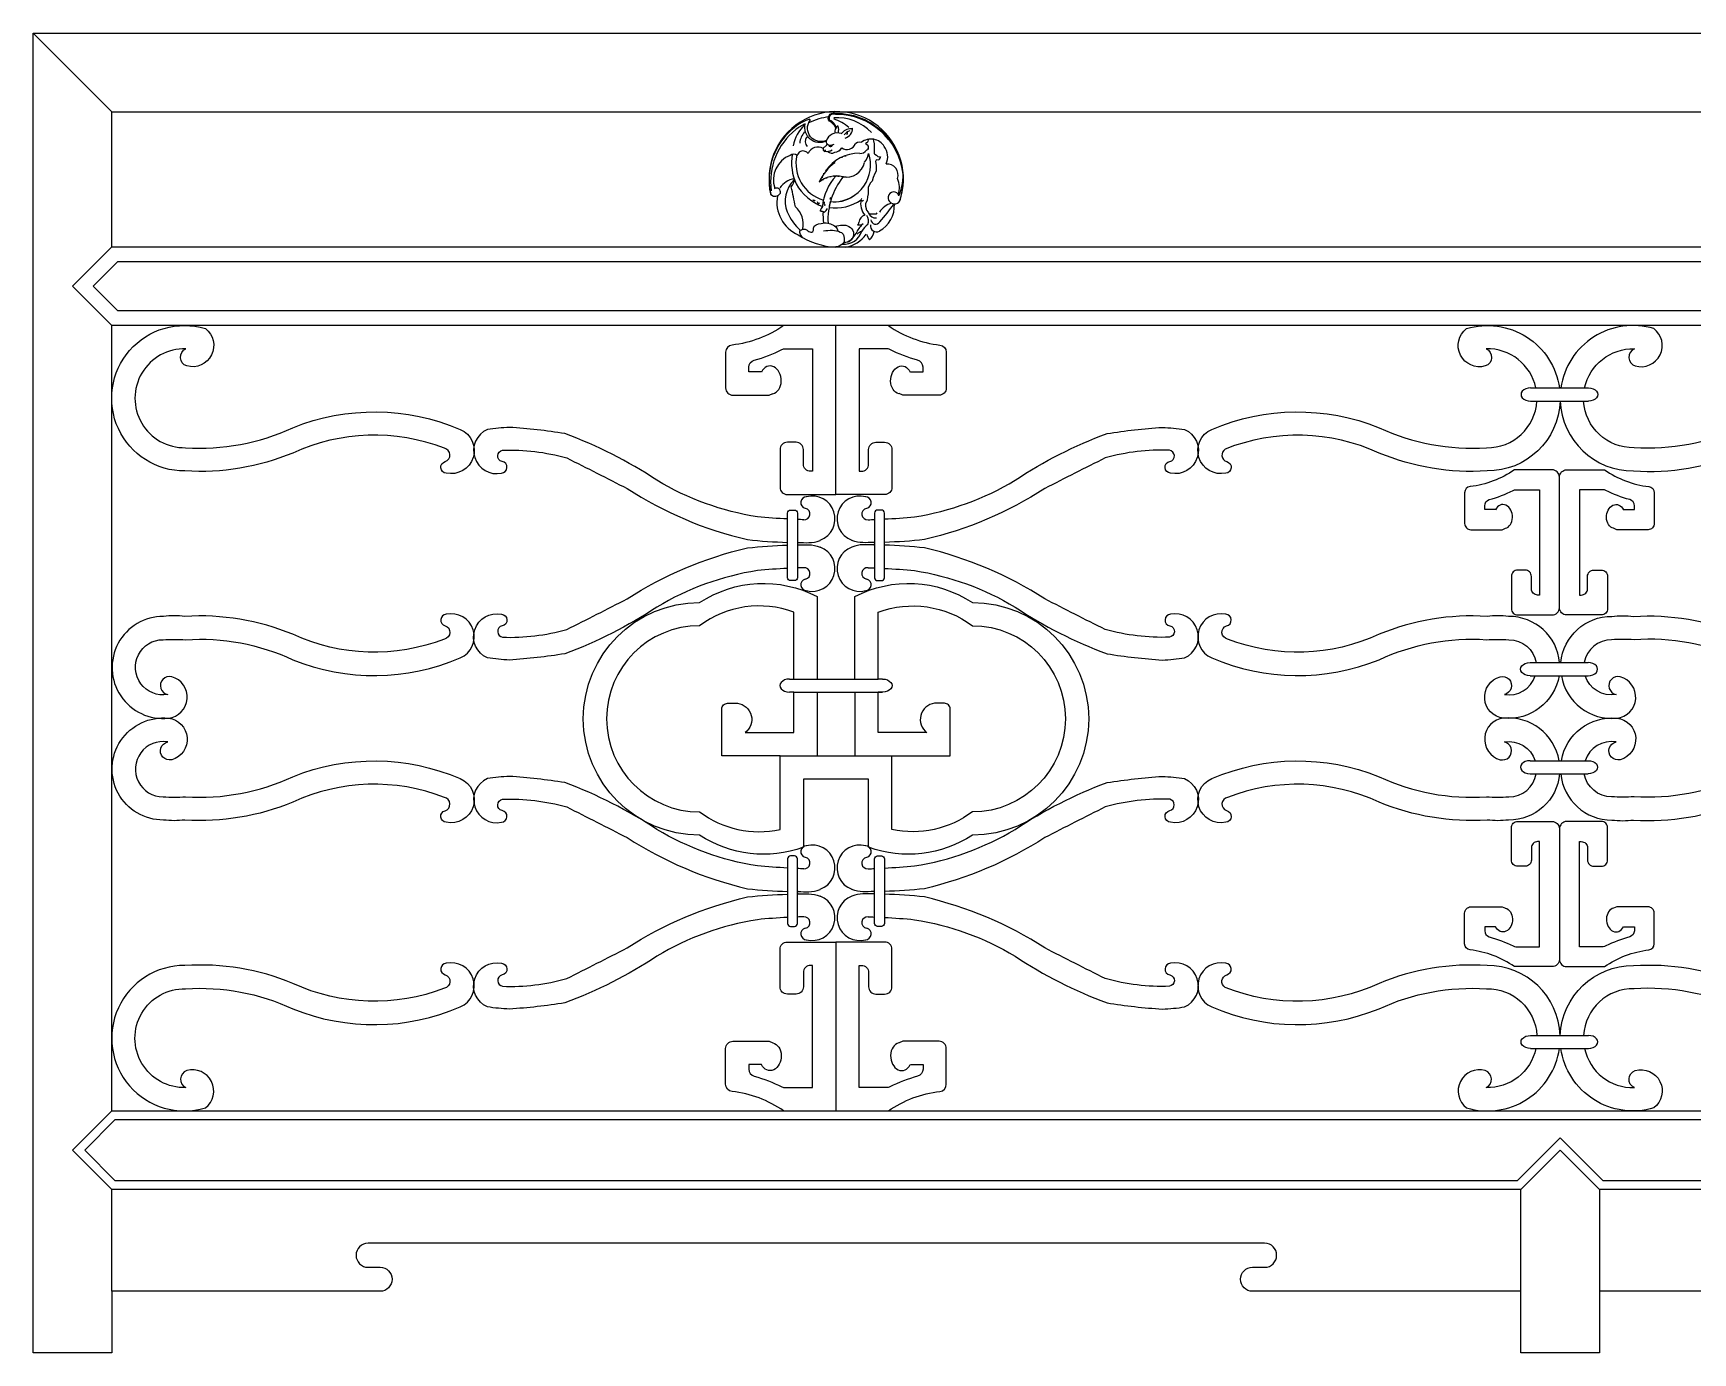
# Model space of a CAD drawing. Extents: x 3097 to 5197, y 1340 to 2248.
# Drawn here: x 3097 to 4238, y 1340 to 2248 of the extents above; entities that cross this region are included whole.
import ezdxf

# ---------------------------------------------------------------- set-up
doc = ezdxf.new("R2010")
doc.units = 0
doc.header["$LTSCALE"] = 0.85
doc.header["$MEASUREMENT"] = 0
doc.linetypes.add('DOT2', pattern=[3.175, 0, -3.175])
for name, color, linetype in [('3', 3, 'CONTINUOUS'), ('4', 4, 'CONTINUOUS'), ('7', 7, 'CONTINUOUS')]:
    doc.layers.add(name, color=color, linetype=linetype)

msp = doc.modelspace()

# ---------------------------------------------------------------- linework, layer by layer
at = {"layer": '3'}
for p, q in [((3151, 2193.6), (3097, 2247.6)), ((3645, 2133.4), (3645.2, 2134.1)), ((3645.2, 2134.1), (3645.6, 2134.8)), ((3633.2, 2133.2), (3633.4, 2132.8)), ((3633.4, 2132.8), (3634, 2132.7)), ((3634, 2132.7), (3634.5, 2132.2)), ((3634, 2132.7), (3634, 2132.7)), ((3636.1, 2131.8), (3636.8, 2130.2)), ((3636.8, 2130.2), (3637.6, 2130.9)), ((3638.2, 2125.4), (3641.1, 2124.5)), ((3640.2, 2124.8), (3640.1, 2123)), ((3640.8, 2130.9), (3640.7, 2130.3)), ((3640.7, 2130.3), (3641.1, 2130)), ((3641, 2131.7), (3640.8, 2130.9)), ((3641.1, 2130), (3641.3, 2129.5)), ((3641.3, 2129.5), (3641.1, 2129)), ((3641.1, 2129), (3641.1, 2129)), ((3641.1, 2124.5), (3642.1, 2125.4)), ((3151, 2100.6), (3151, 2100.6)), ((3151, 2046.6), (3151, 2046.6)), ((3620, 1803.5), (3678.1, 1803.5)), ((3681.1, 1803.5), (3678.1, 1803.5)), ((3620, 1794.5), (3678.1, 1794.5)), ((3636, 1794.5), (3636, 1750.7)), ((3662.1, 1794.5), (3662.1, 1750.7)), ((3681.1, 1794.5), (3678.1, 1794.5)), ((3610.6, 1750.7), (3687.5, 1750.7)), ((3151, 1452.6), (3151, 1452.6))]:
    msp.add_line(p, q, dxfattribs=at)
for points in [[(3648.9, 2182.3, 0.199752), (3644.5, 2187, -0.740628), (3648.1, 2192.5, -0.501396), (3693.5, 2134.7)], [(3649.3, 2182.8, 0.209536), (3644.6, 2187.9, -0.692722), (3648.6, 2192, -0.387975), (3694.9, 2150.7)], [(3642.5, 2173.9, -0.769802), (3631.2, 2187.6, 0.839434), (3630.4, 2188.3, 0.096042), (3620.5, 2182.8, 0.285522), (3604, 2137.1)], [(3642.3, 2173.4, -0.634099), (3627.9, 2185.2, 0.059897), (3621.4, 2181.3, 0.266074), (3604.5, 2139.3, 0.285788)], [(3379.8, 1962.2, 0.203395), (3275.5, 1958.9, -0.114192), (3201.4, 1946.6, -1.16192), (3215.4, 2044.5, -0.829873), (3202.6, 2018.8, -0.679856), (3202, 2030.6, 1.025642), (3201.8, 1962.6, 0.125869), (3275.5, 1976.3, -0.200171), (3390.7, 1975.1, -0.90644), (3381.1, 1945.1, -0.874072), (3380.4, 1953, 0.764345), (3379.8, 1962.2)], [(3613, 2046.6, -0.12487), (3577.6, 2033.2, 0.3814), (3573.1, 2028.2), (3573.1, 2003.7, 0.414214), (3578.1, 1998.7), (3603.1, 1998.7), (3605.7, 1999.8)], [(3597.9, 2014.7), (3589.1, 2014.7), (3589.1, 2017.9, -0.337788), (3592.8, 2022.7, 0.049589), (3611.9, 2030.1, -0.117022), (3614.2, 2030.6), (3633, 2030.6), (3633, 1946.4), (3631.6, 1946.4, -0.414214), (3626.6, 1951.4), (3626.6, 1961.3, 0.414214), (3621.6, 1966.3), (3615.6, 1966.3, 0.414214), (3610.6, 1961.3), (3610.6, 1935.4, 0.414214), (3615.6, 1930.4), (3649, 1930.4), (3649, 2046.6)], [(3685.1, 2046.6, 0.12487), (3720.5, 2033.2, -0.3814), (3724.9, 2028.2), (3724.9, 2003.7, -0.414214), (3719.9, 1998.7), (3694.9, 1998.7), (3692.4, 1999.8)], [(4130.3, 2003.7, 0.361826), (4096.1, 2030.6, -0.679856), (4095.5, 2018.8, -0.829873), (4082.6, 2044.5, -0.458715), (4146.5, 2003.7)], [(4163.8, 2003.7, -0.361826), (4198, 2030.6, 0.679856), (4198.6, 2018.8, 0.829873), (4211.4, 2044.5, 0.458715), (4147.5, 2003.7)], [(3700.2, 2014.7), (3708.9, 2014.7), (3708.9, 2017.9, 0.337788), (3705.2, 2022.7, -0.049589), (3686.1, 2030.1, 0.117022), (3683.9, 2030.6), (3665, 2030.6), (3665, 1946.4), (3666.5, 1946.4, 0.414214), (3671.5, 1951.4), (3671.5, 1961.3, -0.414214), (3676.5, 1966.3), (3682.5, 1966.3, -0.414214), (3687.5, 1961.3), (3687.5, 1935.4, -0.414214), (3682.5, 1930.4), (3649, 1930.4)], [(4147, 1994.7, -0.405169), (4096.7, 1946.6, -0.114192), (4022.5, 1958.9, 0.206515), (3916.7, 1961.6, 0.639211), (3917.7, 1953, -0.874072), (3917, 1945.1, -0.90644), (3907.4, 1975.1, -0.200171), (4022.5, 1976.3, 0.125869), (4096.3, 1962.6, 0.404421), (4131, 1994.7)], [(4147.1, 1994.7, 0.405169), (4197.4, 1946.6, 0.114192), (4271.5, 1958.9, -0.206515), (4377.3, 1961.6, -0.639211), (4376.4, 1953, 0.874072), (4377.1, 1945.1, 0.90644), (4386.7, 1975.1, 0.200171), (4271.5, 1976.3, -0.125869), (4197.8, 1962.6, -0.404421), (4163.1, 1994.7)], [(3615.8, 1913.6, -0.014163), (3595, 1915.1, -0.097501), (3525.9, 1940.2, 0.057576), (3462.6, 1972.3, 0.022859), (3424.5, 1976.6, 0.025398), (3409.4, 1975.1, 0.90644), (3419, 1945.1, 0.892719), (3419.5, 1953.1, -0.831833), (3419.8, 1960.9, -0.831833)], [(3682.3, 1913.6, 0.014163), (3703.1, 1915.1, 0.097501), (3772.2, 1940.2, -0.057576), (3835.4, 1972.3, -0.022859), (3873.5, 1976.6, -0.025398), (3888.7, 1975.1, -0.90644), (3879.1, 1945.1, -0.892719), (3878.6, 1953.1, 0.831833), (3878.3, 1960.9, 0.831833)], [(3419.8, 1960.9, -0.077418), (3463.9, 1955.6, -0.00344), (3505.4, 1934.5, 0.085909), (3588.1, 1899.4, 0.0193), (3615.8, 1897.5)], [(3878.3, 1960.9, 0.077418), (3834.2, 1955.6, 0.00344), (3792.6, 1934.5, -0.085909), (3709.9, 1899.4, -0.0193), (3682.3, 1897.5)], [(4102.6, 1920), (4095.1, 1920), (4095.1, 1922.7, -0.337788), (4098.2, 1926.9, 0.049589), (4114.6, 1933.2, -0.117022), (4116.6, 1933.7), (4132.8, 1933.7), (4132.8, 1861.3), (4131.5, 1861.3, -0.414214), (4127.2, 1865.6), (4127.2, 1874.1, 0.414214), (4122.9, 1878.4), (4117.8, 1878.4, 0.414214), (4113.5, 1874.1), (4113.5, 1851.9, 0.414214), (4117.8, 1847.6), (4141.5, 1847.6, 0.414214), (4146.5, 1852.6), (4146.5, 1942.4, 0.414214), (4141.5, 1947.4), (4115.5, 1947.4, -0.12487), (4085.1, 1935.9, 0.3814), (4081.3, 1931.6), (4081.3, 1910.5, 0.414214), (4085.6, 1906.2), (4107.1, 1906.2), (4109.3, 1907.2)], [(4190.5, 1920), (4198, 1920), (4198, 1922.7, 0.337788), (4194.8, 1926.9, -0.049589), (4178.4, 1933.2, 0.117022), (4176.5, 1933.7), (4160.3, 1933.7), (4160.3, 1861.3), (4161.5, 1861.3, 0.414214), (4165.8, 1865.6), (4165.8, 1874.1, -0.414214), (4170.1, 1878.4), (4175.3, 1878.4, -0.414214), (4179.6, 1874.1), (4179.6, 1851.9, -0.414214), (4175.3, 1847.6), (4151.5, 1847.6, -0.414214), (4146.5, 1852.6), (4146.5, 1942.4, -0.414214), (4151.5, 1947.4), (4177.5, 1947.4, 0.12487), (4207.9, 1935.9, -0.3814), (4211.7, 1931.6), (4211.7, 1910.5, -0.414214), (4207.4, 1906.2), (4186, 1906.2), (4183.7, 1907.2)], [(3419.8, 1832.3, 0.077418), (3463.9, 1837.6, 0.00344), (3505.4, 1858.7, -0.085909), (3588.1, 1893.7, -0.0193), (3615.8, 1895.6)], [(3878.3, 1832.3, -0.077418), (3834.2, 1837.6, -0.00344), (3792.6, 1858.7, 0.085909), (3709.9, 1893.7, 0.0193), (3682.3, 1895.6)], [(3615.8, 1879.6, 0.014163), (3595, 1878.1, 0.097501), (3525.9, 1853, -0.057576), (3462.6, 1820.9, -0.022859), (3424.5, 1816.6, -0.025398), (3409.4, 1818.1, -0.90644), (3419, 1848.1, -0.892719), (3419.5, 1840.1, 0.831833), (3419.8, 1832.3, 0.831833)], [(3682.3, 1879.6, -0.014163), (3703.1, 1878.1, -0.097501), (3772.2, 1853, 0.057576), (3835.4, 1820.9, 0.022859), (3873.5, 1816.6, 0.025398), (3888.7, 1818.1, 0.90644), (3879.1, 1848.1, 0.892719), (3878.6, 1840.1, -0.831833), (3878.3, 1832.3, -0.831833)], [(3662.1, 1803.5), (3662.1, 1860.3, -0.27108), (3742.8, 1856.2, -1), (3742.8, 1696.2, -0.23697), (3671.5, 1687.9), (3671.5, 1734.7), (3626.6, 1734.7), (3626.6, 1687.9, -0.23697), (3555.3, 1696.2, -1), (3555.3, 1856.2, -0.27108), (3636, 1860.3), (3636, 1803.5)], [(3617, 1803.5), (3620, 1803.5), (3620, 1849.6, 0.253315), (3555.3, 1840.2, 1), (3555.3, 1712.2, 0.21579), (3610.6, 1700.1), (3610.6, 1750.7), (3570.5, 1750.7), (3570.5, 1782.9, -0.414214), (3574.5, 1786.9), (3581.3, 1786.9, -0.679331), (3586.5, 1766.7), (3620, 1766.7), (3620, 1794.5), (3617, 1794.5)], [(3681.1, 1803.5), (3678.1, 1803.5), (3678.1, 1849.6, -0.253315), (3742.8, 1840.2, -1), (3742.8, 1712.2, -0.21579), (3687.5, 1700.1), (3687.5, 1750.7), (3727.6, 1750.7), (3727.6, 1782.9, 0.414214), (3723.6, 1786.9), (3716.8, 1786.9, 0.679331), (3711.6, 1766.7), (3678.1, 1766.7), (3678.1, 1794.5), (3681.1, 1794.5)], [(3379.8, 1831, -0.203395), (3275.5, 1834.3, 0.114192), (3201.4, 1846.6, 0.062088), (3186.6, 1846.6, 1.056045), (3190, 1776.6, 0.825983), (3192.3, 1805.1, 1.023639), (3189.5, 1792.9, -1.092202), (3186.4, 1830.6, -0.028454), (3201.8, 1830.6, -0.126432), (3275.5, 1816.8, 0.199788), (3390.7, 1818.1, 0.90644), (3381.1, 1848.1, 0.85362), (3380.2, 1840.2, -0.781156), (3379.8, 1831)], [(4146.6, 1814.8, 0.390311), (4111.5, 1846.6, 0.062088), (4096.7, 1846.6, 0.114192), (4022.5, 1834.3, -0.203395), (3918.2, 1831, -0.747893), (3917.5, 1840.1, 0.892664), (3917, 1848.1, 0.90644), (3907.4, 1818.1, 0.199788), (4022.5, 1816.8, -0.126432), (4096.3, 1830.6, -0.028454), (4111.6, 1830.6, -0.368339), (4130.5, 1814.8)], [(4147.4, 1814.8, -0.390311), (4182.6, 1846.6, -0.062088), (4197.4, 1846.6, -0.114192), (4271.5, 1834.3, 0.203395), (4375.8, 1831, 0.747893), (4376.6, 1840.1, -0.892664), (4377.1, 1848.1, -0.90644), (4386.7, 1818.1, -0.199788), (4271.5, 1816.8, 0.126432), (4197.8, 1830.6, 0.028454), (4182.4, 1830.6, 0.368339), (4163.6, 1814.8)], [(4146.3, 1805.8, -0.392033), (4108, 1776.6, -0.825983), (4105.7, 1805.1, -1.023639), (4108.6, 1792.9, 0.372957), (4129.9, 1805.8, 0.372957)], [(4147.8, 1805.8, 0.392033), (4186, 1776.6, 0.825983), (4188.3, 1805.1, 1.023639), (4185.5, 1792.9, -0.372957), (4164.2, 1805.8, -0.372957)], [(3379.8, 1722.2, 0.203395), (3275.5, 1718.9, -0.114192), (3201.4, 1706.6, -0.062088), (3186.6, 1706.6, -1.056045), (3190, 1776.6, -0.825983), (3192.3, 1748.1, -1.023639), (3189.5, 1760.3, 1.092202), (3186.4, 1722.6, 0.028454), (3201.8, 1722.6, 0.126432), (3275.5, 1736.4, -0.199788), (3390.7, 1735.1, -0.90644), (3381.1, 1705.1, -0.85362), (3380.2, 1713, 0.781156), (3379.8, 1722.2)], [(4146.3, 1747.4, 0.392033), (4108, 1776.6, 0.825983), (4105.7, 1748.1, 1.023639), (4108.6, 1760.3, -0.372957), (4129.9, 1747.4, -0.372957)], [(4147.8, 1747.4, -0.392033), (4186, 1776.6, -0.825983), (4188.3, 1748.1, -1.023639), (4185.5, 1760.3, 0.372957), (4164.2, 1747.4, 0.372957)], [(4146.6, 1738.4, -0.390311), (4111.5, 1706.6, -0.062088), (4096.7, 1706.6, -0.114192), (4022.5, 1718.9, 0.203395), (3918.2, 1722.2, 0.747893), (3917.5, 1713.1, -0.892664), (3917, 1705.1, -0.90644), (3907.4, 1735.1, -0.199788), (4022.5, 1736.4, 0.126432), (4096.3, 1722.6, 0.028454), (4111.6, 1722.6, 0.368339), (4130.5, 1738.4)], [(4147.4, 1738.4, 0.390311), (4182.6, 1706.6, 0.062088), (4197.4, 1706.6, 0.114192), (4271.5, 1718.9, -0.203395), (4375.8, 1722.2, -0.747893), (4376.6, 1713.1, 0.892664), (4377.1, 1705.1, 0.90644), (4386.7, 1735.1, 0.199788), (4271.5, 1736.4, -0.126432), (4197.8, 1722.6, -0.028454), (4182.4, 1722.6, -0.368339), (4163.6, 1738.4)], [(3615.8, 1673.6, -0.014163), (3595, 1675.1, -0.097501), (3525.9, 1700.2, 0.057576), (3462.6, 1732.3, 0.022859), (3424.5, 1736.6, 0.025398), (3409.4, 1735.1, 0.90644), (3419, 1705.1, 0.892719), (3419.5, 1713.1, -0.831833), (3419.8, 1720.9, -0.831833)], [(3682.3, 1673.6, 0.014163), (3703.1, 1675.1, 0.097501), (3772.2, 1700.2, -0.057576), (3835.4, 1732.3, -0.022859), (3873.5, 1736.6, -0.025398), (3888.7, 1735.1, -0.90644), (3879.1, 1705.1, -0.892719), (3878.6, 1713.1, 0.784925), (3878.6, 1720.9, 0.077776), (3834.2, 1715.6, 0.00344), (3792.6, 1694.5, -0.085909), (3709.9, 1659.4, -0.0193), (3682.3, 1657.5)], [(3419.8, 1720.9, -0.077418), (3463.9, 1715.6, -0.00344), (3505.4, 1694.5, 0.085909), (3588.1, 1659.4, 0.0193), (3615.8, 1657.5)], [(4102.6, 1633.2), (4095.1, 1633.2), (4095.1, 1630.4, 0.337788), (4098.2, 1626.3, -0.049589), (4114.6, 1620, 0.117022), (4116.6, 1619.5), (4132.8, 1619.5), (4132.8, 1691.8), (4131.5, 1691.8, 0.414214), (4127.2, 1687.5), (4127.2, 1679.1, -0.414214), (4122.9, 1674.8), (4117.8, 1674.8, -0.414214), (4113.5, 1679.1), (4113.5, 1701.3, -0.414214), (4117.8, 1705.6), (4141.5, 1705.6, -0.414214), (4146.5, 1700.6), (4146.5, 1610.8, -0.414214), (4141.5, 1605.8), (4115.5, 1605.8, 0.12487), (4085.1, 1617.3, -0.3814), (4081.3, 1621.5), (4081.3, 1642.6, -0.414214), (4085.6, 1646.9), (4107.1, 1646.9), (4109.3, 1646)], [(4190.5, 1633.2), (4198, 1633.2), (4198, 1630.4, -0.337788), (4194.8, 1626.3, 0.049589), (4178.4, 1620, -0.117022), (4176.5, 1619.5), (4160.3, 1619.5), (4160.3, 1691.8), (4161.5, 1691.8, -0.414214), (4165.8, 1687.5), (4165.8, 1679.1, 0.414214), (4170.1, 1674.8), (4175.3, 1674.8, 0.414214), (4179.6, 1679.1), (4179.6, 1701.3, 0.414214), (4175.3, 1705.6), (4151.5, 1705.6, 0.414214), (4146.5, 1700.6), (4146.5, 1610.8, 0.414214), (4151.5, 1605.8), (4177.5, 1605.8, -0.12487), (4207.9, 1617.3, 0.3814), (4211.7, 1621.5), (4211.7, 1642.6, 0.414214), (4207.4, 1646.9), (4186, 1646.9), (4183.7, 1646)], [(3419.8, 1592.3, 0.077418), (3463.9, 1597.6, 0.00344), (3505.4, 1618.7, -0.085909), (3588.1, 1653.7, -0.0193), (3615.8, 1655.6)], [(3878.3, 1592.3, -0.077418), (3834.2, 1597.6, -0.00344), (3792.6, 1618.7, 0.085909), (3709.9, 1653.7, 0.0193), (3682.3, 1655.6)], [(3615.8, 1639.6, 0.014163), (3595, 1638.1, 0.097501), (3525.9, 1613, -0.057576), (3462.6, 1580.9, -0.022859), (3424.5, 1576.6, -0.025398), (3409.4, 1578.1, -0.90644), (3419, 1608.1, -0.892719), (3419.5, 1600.1, 0.831833), (3419.8, 1592.3, 0.831833)], [(3682.3, 1639.6, -0.014163), (3703.1, 1638.1, -0.097501), (3772.2, 1613, 0.057576), (3835.4, 1580.9, 0.022859), (3873.5, 1576.6, 0.025398), (3888.7, 1578.1, 0.90644), (3879.1, 1608.1, 0.892719), (3878.6, 1600.1, -0.831833), (3878.3, 1592.3, -0.831833)], [(3597.9, 1538.5), (3589.1, 1538.5), (3589.1, 1535.3, 0.337788), (3592.8, 1530.5, -0.049589), (3611.9, 1523.1, 0.117022), (3614.2, 1522.6), (3633, 1522.6), (3633, 1606.7), (3631.6, 1606.7, 0.414214), (3626.6, 1601.7), (3626.6, 1591.9, -0.414214), (3621.6, 1586.9), (3615.6, 1586.9, -0.414214), (3610.6, 1591.9), (3610.6, 1617.7, -0.414214), (3615.6, 1622.7), (3649, 1622.7), (3649, 1506.6)], [(3700.2, 1538.5), (3708.9, 1538.5), (3708.9, 1535.3, -0.337788), (3705.2, 1530.5, 0.049589), (3686.1, 1523.1, -0.117022), (3683.9, 1522.6), (3665, 1522.6), (3665, 1606.7), (3666.5, 1606.7, -0.414214), (3671.5, 1601.7), (3671.5, 1591.9, 0.414214), (3676.5, 1586.9), (3682.5, 1586.9, 0.414214), (3687.5, 1591.9), (3687.5, 1617.7, 0.414214), (3682.5, 1622.7), (3649, 1622.7)], [(3379.8, 1591, -0.203395), (3275.5, 1594.3, 0.114192), (3201.4, 1606.6, 1.16192), (3215.4, 1508.7, 0.829873), (3202.6, 1534.3, 0.679856), (3202, 1522.6, -1.025642), (3201.8, 1590.6, -0.125869), (3275.5, 1576.8, 0.200171), (3390.7, 1578.1, 0.90644), (3381.1, 1608.1, 0.874072), (3380.4, 1600.2, -0.764345), (3379.8, 1591)], [(4147, 1558.5, 0.405169), (4096.7, 1606.6, 0.114192), (4022.5, 1594.3, -0.206515), (3916.7, 1591.5, -0.639211), (3917.7, 1600.2, 0.874072), (3917, 1608.1, 0.90644), (3907.4, 1578.1, 0.200171), (4022.5, 1576.8, -0.125869), (4096.3, 1590.6, -0.404421), (4131, 1558.5)], [(4147.1, 1558.5, -0.405169), (4197.4, 1606.6, -0.114192), (4271.5, 1594.3, 0.206515), (4377.3, 1591.5, 0.639211), (4376.4, 1600.2, -0.874072), (4377.1, 1608.1, -0.90644), (4386.7, 1578.1, -0.200171), (4271.5, 1576.8, 0.125869), (4197.8, 1590.6, 0.404421), (4163.1, 1558.5)], [(3613, 1506.6, 0.12487), (3577.6, 1520, -0.3814), (3573.1, 1524.9), (3573.1, 1549.5, -0.414214), (3578.1, 1554.5), (3603.1, 1554.5), (3605.7, 1553.4)], [(3685.1, 1506.6, -0.12487), (3720.5, 1520, 0.3814), (3724.9, 1524.9), (3724.9, 1549.5, 0.414214), (3719.9, 1554.5), (3694.9, 1554.5), (3692.4, 1553.4)], [(4130.3, 1549.5, -0.361826), (4096.1, 1522.6, 0.679856), (4095.5, 1534.3, 0.829873), (4082.6, 1508.7, 0.458715), (4146.5, 1549.5)], [(4163.8, 1549.5, 0.361826), (4198, 1522.6, -0.679856), (4198.6, 1534.3, -0.829873), (4211.4, 1508.7, -0.458715), (4147.5, 1549.5)]]:
    msp.add_lwpolyline(points, format="xyb", dxfattribs=at)
for points in [[(3674.7, 2174.6), (3674.8, 2173.6), (3675.3, 2171.6), (3675.3, 2168.5), (3675.3, 2167), (3675.3, 2164.9), (3675.8, 2164.4), (3676.9, 2163.7), (3677.9, 2162.9), (3679.7, 2162.6), (3679.4, 2162.1), (3678.7, 2160.9), (3678.4, 2160.3), (3676.6, 2160.6), (3676.6, 2160.3), (3676.3, 2159.3), (3676.6, 2156.8), (3676.6, 2152.7), (3675.8, 2151.1), (3674.6, 2148.3), (3673.8, 2145.8), (3672.5, 2144.5), (3671.2, 2141.4), (3671.2, 2138.9), (3671.2, 2137.1), (3670.7, 2135), (3670.5, 2132.7), (3669.4, 2130.2), (3669.4, 2128.7), (3669.7, 2127.1), (3669.7, 2126.6), (3670, 2125.8), (3671.2, 2124.6), (3671.7, 2123.5), (3673.3, 2123.5), (3674.8, 2123.5), (3676.1, 2123.5), (3676.9, 2123.5), (3677.4, 2124.1)], [(3671.2, 2174.6), (3671.2, 2174.4), (3671, 2173.1), (3670.5, 2172.1), (3669.7, 2172.1), (3669.4, 2171.8), (3670, 2171.3), (3671, 2170.6), (3671.2, 2170.1), (3671.2, 2169), (3671.2, 2168), (3671.2, 2168), (3671, 2167.5), (3670, 2167.2)], [(5165.8, 1483.8), (5140.5, 1458.6), (4176.5, 1458.6), (4147, 1488.1), (4117.5, 1458.6), (3153.5, 1458.6), (3132.5, 1479.6), (3153.5, 1500.6), (5143, 1500.6)]]:
    msp.add_lwpolyline(points, dxfattribs=at)
msp.add_lwpolyline([(5155.9, 2073.6), (5138.9, 2056.6), (3155.2, 2056.6), (3138.2, 2073.6), (3155.2, 2090.6), (5138.9, 2090.6)], close=True, dxfattribs=at)
for centre, radius, start, end in [((3649.2, 2147.5), 46.2, 340.3464, 193.5262), ((3647.2, 2189.2), 2.89, 117.1861, 196.9058), ((3649.6, 2147.2), 44.8, 37.6984, 83.3544), ((3643.9, 2165.9), 24.7, 131.7215, 169.9179), ((3637.3, 2170.9), 13.2, 138.2464, 174.853), ((3649.2, 2146.9), 43.4, 96.297, 115.9042), ((3633.2, 2173.4), 18.8, 34.0481, 47.582), ((3649.7, 2156.8), 32.7, 43.5056, 93.9357), ((3639.7, 2163.4), 26.4, 46.7917, 72.7472), ((3652.4, 2180), 4.2, 115.7481, 196.119), ((3640.5, 2181.2), 10.4, 347.5499, 14.2301), ((3659.5, 2173.6), 8.34, 90.6639, 145.3117), ((3661.5, 2172.3), 8.75, 110.2679, 141.3899), ((3653.5, 2182.2), 6.93, 284.7327, 1.0979), ((3661.5, 2172.3), 8.75, 117.816, 133.2932), ((3654.8, 2179.1), 2.16, 326.4702, 18.1913), ((3659.5, 2183), 1.09, 262.6248, 324.1714), ((3633.2, 2173.2), 5.36, 146.4241, 222.3812), ((3636.6, 2162.2), 7.17, 59.23, 157.745), ((3641.7, 2167.9), 1.57, 117.1125, 260.2107), ((3627.4, 2189.8), 24.6, 303.088, 308.019), ((3650, 2171), 8.04, 69.9646, 162.4934), ((3644.7, 2173.1), 2.43, 173.0663, 273.2931), ((3641.5, 2171.4), 1.41, 314.883, 1.6604), ((3645.3, 2176), 5.38, 254.7249, 285.9035), ((3645.3, 2171.2), 1.5, 196.0139, 344.6145), ((3645.3, 2171.2), 1.5, 217.6079, 303.0366), ((3645.1, 2176.4), 5.73, 267.3331, 298.4844), ((3648.1, 2171.5), 5.68, 270.2681, 330.7617), ((3648.1, 2171.5), 5.68, 300.5149, 330.7617), ((3656.6, 2173.4), 5.88, 232.5875, 343.9078), ((3654.8, 2179.1), 2.16, 331.5951, 12.7702), ((3665.1, 2168.5), 4.15, 70.6758, 145.1464), ((3673.1, 2164.1), 10.7, 31.335, 128.4362), ((3664.3, 2169.3), 7, 347.3435, 6.2896), ((3673.3, 2162.6), 11.3, 334.2048, 38.5152), ((3624, 2146.8), 18, 110.9719, 198.9335), ((3620, 2160.2), 4.15, 54.0049, 125.9951), ((3653.4, 2158.4), 34.9, 170.4153, 204.4373), ((3648, 2158.2), 26.5, 167.745, 253.2213), ((3626.4, 2162.5), 4.11, 68.2039, 164.8788), ((3627.3, 2163.3), 3.09, 31.5959, 77.8944), ((3666.1, 2133), 31.1, 124.8724, 157.0543), ((3641.9, 2168.7), 1.58, 243.0878, 273.5607), ((3642.5, 2174), 7.7, 262.0711, 300.4204), ((3664.6, 2137.9), 27.1, 88.4881, 147.0937), ((3642.5, 2174), 7.7, 276.8853, 300.4204), ((3646.1, 2168.5), 3.4, 220.1271, 307.0523), ((3647.4, 2157), 25.4, 271.4321, 18.2466), ((3656, 2161.6), 13, 259.3426, 347.5335), ((3665.9, 2169.7), 4.76, 263.8328, 329.2504), ((3659.6, 2166.7), 12, 318.991, 351.7174), ((3659.6, 2166.7), 12, 331.0522, 351.7174), ((3684.3, 2150.2), 7.45, 339.756, 96.0517), ((3622.5, 2133.2), 14.4, 98.9099, 146.4442), ((3634.3, 2132.1), 20.2, 133.8201, 201.6356), ((3613.6, 2146.7), 6.66, 314.2491, 6.3558), ((3649.1, 2131.2), 18.2, 75.8591, 130.125), ((3649.1, 2131.2), 18.2, 102.9917, 130.1254), ((3674.4, 2125.5), 34.8, 136.5841, 175.0714), ((3690.6, 2119.2), 47.1, 141.5289, 182.7531), ((3635.4, 1997.9), 152.2, 82.2417, 84.8373), ((3679.5, 2141.6), 13.2, 338.4964, 27.1146), ((3656, 2150.6), 39.2, 337.85, 355.5604), ((3607.2, 2139.6), 4.14, 218.418, 331.7058), ((3607.2, 2139.6), 4.14, 218.418, 291.8313), ((3608.1, 2138.3), 2.83, 346.3141, 122.6677), ((3632.5, 2131.2), 24.1, 169.1397, 246.9377), ((3168.3, 2039.5), 461.5, 11.0842, 12.8199), ((3653, 2162.3), 36.4, 210.3055, 248.6446), ((3648.2, 2153.9), 22.3, 262.0898, 304.1486), ((3688.7, 2134.6), 3.83, 18.455, 171.0942), ((3689.2, 2134.5), 4.33, 171.3098, 2.6261), ((3648, 2138.4), 35.3, 202.8519, 228.5176), ((3610.4, 2116.3), 16.1, 348.4858, 48.1581), ((3765.4, 2062.3), 142.1, 152.2191, 153.6158), ((3637.4, 2117.6), 7.8, 61.6104, 84.2178), ((3689.5, 2123), 49.4, 177.7829, 186.957), ((3636.5, 2130.3), 7.38, 308.19, 333.7762), ((3648.1, 2159.8), 32.4, 263.0569, 304.2755), ((3661, 2126.6), 16.7, 161.8519, 176.6514), ((3677.1, 2130.1), 11.1, 164.6407, 222.8008), ((3667.2, 2133.2), 0.83, 115.7829, 321.5947), ((3676.3, 2125.5), 5.01, 197.1962, 277.2651), ((3669.6, 2128.9), 19.6, 298.217, 3.7333), ((3690.8, 2117.2), 13.9, 104.7632, 148.245), ((3568.2, 2215.8), 148, 318.6132, 324.6631), ((3654.5, 2115.4), 12.9, 265.2231, 342.6285), ((3679, 2103.2), 17.5, 129.9511, 154.0477), ((3672.2, 2099.6), 13.1, 114.0785, 131.1061), ((3662.5, 2117.7), 2.36, 305.2631, 354.1733), ((3664.7, 2121.4), 5.67, 261.2475, 302.9171), ((3670.4, 2117.1), 5.61, 105.2029, 176.2422), ((3677.1, 2106.3), 11.5, 121.9729, 153.0956), ((3664.6, 2118.4), 6.8, 340.237, 34.328), ((3664, 2114), 11.7, 313.2429, 346.2372), ((3676.8, 2115.1), 4.13, 170.911, 301.5052), ((3676.3, 2119.7), 3.39, 187.3697, 329.1174), ((3650.7, 2150), 49.5, 235.9827, 268.0767), ((3652.4, 2121.7), 21.4, 279.129, 324.5952), ((3647.4, 2118.6), 17.7, 305.5915, 334.0477), ((4552, 2597.4), 1008.1, 208.9559, 209.2028), ((3628.8, 1924.9), 4, 89.806, 257.3228), ((3632.7, 1913.7), 15.7, 290.4881, 105.0614), ((3665.4, 1913.7), 15.7, 74.9386, 249.5119), ((3669.3, 1924.9), 4, 282.6772, 90.194), ((3627.2, 1917), 4, 265.2247, 77.3087), ((3670.8, 1917), 4, 102.6913, 274.7753), ((3632.7, 1879.5), 15.7, 254.9386, 69.5119), ((3665.4, 1879.5), 15.7, 110.4881, 285.0614), ((3628.8, 1868.3), 4, 102.6772, 270.194), ((3627.2, 1876.1), 4, 282.6913, 94.7753), ((3670.8, 1876.1), 4, 85.2247, 257.3087), ((3669.3, 1868.3), 4, 269.806, 77.3228), ((3632.7, 1673.7), 15.7, 290.4881, 105.0614), ((3665.4, 1673.7), 15.7, 74.9386, 249.5119), ((3628.8, 1684.9), 4, 89.806, 257.3228), ((3627.2, 1677), 4, 265.2247, 77.3087), ((3670.8, 1677), 4, 102.6913, 274.7753), ((3669.3, 1684.9), 4, 282.6772, 90.194), ((3632.7, 1639.5), 15.7, 254.9386, 69.5119), ((3665.4, 1639.5), 15.7, 110.4881, 285.0614), ((3628.8, 1628.3), 4, 102.6772, 270.194), ((3627.2, 1636.1), 4, 282.6913, 94.7753), ((3670.8, 1636.1), 4, 85.2247, 257.3087), ((3669.3, 1628.3), 4, 269.806, 77.3228)]:
    msp.add_arc(centre, radius, start, end, dxfattribs=at)
at = {"layer": '3', "linetype": 'DOT2'}
for centre, radius, start, end in [((3665.5, 2136.3), 28.8, 110.1186, 160.873), ((3649.1, 2131.2), 18.2, 75.8591, 130.125)]:
    msp.add_arc(centre, radius, start, end, dxfattribs=at)
at = {"layer": '3'}
for centre, major_axis, ratio, start_param, end_param in [((3604.1, 2009.2), (0.9, -9.58), 0.75822, 0.096577, 4.039048), ((4107.9, 1915.3), (0.77, -8.23), 0.75822, 0.096577, 4.039048), ((3617, 1799), (6.54, 0), 0.687962, 1.570796, 4.712389), ((4185.1, 1637.9), (-0.77, 8.23), 0.75822, 0.096577, 4.039048), ((3693.9, 1543.9), (-0.9, 9.58), 0.75822, 0.096577, 4.039048)]:
    msp.add_ellipse(centre, major_axis=major_axis, ratio=ratio, start_param=start_param, end_param=end_param, dxfattribs=at)
at = {"layer": '3', "extrusion": (0, 0, -1)}
for centre, major_axis, ratio, start_param, end_param in [((3693.9, 2009.2), (-0.9, -9.58), 0.75822, 0.096577, 4.039048), ((4185.1, 1915.3), (-0.77, -8.23), 0.75822, 0.096577, 4.039048), ((3681.1, 1799), (-6.54, 0), 0.687962, 1.570796, 4.712389), ((4107.9, 1637.9), (0.77, 8.23), 0.75822, 0.096577, 4.039048), ((3604.1, 1543.9), (0.9, 9.58), 0.75822, 0.096577, 4.039048)]:
    msp.add_ellipse(centre, major_axis=major_axis, ratio=ratio, start_param=start_param, end_param=end_param, dxfattribs=at)
at = {"layer": '3'}
for points, knots in [([(3625.9, 2107.2), (3623.5, 2110.2), (3624.1, 2112.1), (3627.1, 2113.4), (3629.4, 2111.9), (3631, 2110.9), (3632.8, 2110.8), (3633.9, 2112), (3633, 2115.3), (3640.3, 2117.6), (3645.8, 2117), (3650, 2113.8), (3650, 2112.1), (3650, 2111.6)], [0, 0, 0, 0, 4.513857, 7.959747, 10.226075, 13.55352, 14.229322, 16.139913, 17.827716, 24.953932, 34.511301, 38.809938, 40.415368, 40.415368, 40.415368, 40.415368]), ([(3623.1, 1897.4), (3628.1, 1897.4), (3632.7, 1896.7), (3638.2, 1898.9), (3638.2, 1898.9)], [0, 0, 0, 0, 15.187871, 15.220599, 15.220599, 15.220599, 15.220599]), ([(3623.1, 1895.8), (3628.1, 1895.8), (3632.7, 1896.5), (3638.2, 1894.3), (3638.2, 1894.2)], [0, 0, 0, 0, 15.187871, 15.220599, 15.220599, 15.220599, 15.220599]), ([(3675, 1897.4), (3669.9, 1897.4), (3665.4, 1896.7), (3659.9, 1898.9), (3659.9, 1898.9)], [0, 0, 0, 0, 15.187871, 15.220599, 15.220599, 15.220599, 15.220599]), ([(3675, 1895.8), (3669.9, 1895.8), (3665.4, 1896.5), (3659.9, 1894.3), (3659.9, 1894.2)], [0, 0, 0, 0, 15.187871, 15.220599, 15.220599, 15.220599, 15.220599]), ([(3623.1, 1657.4), (3628.1, 1657.4), (3632.7, 1656.7), (3638.2, 1658.9), (3638.2, 1658.9)], [0, 0, 0, 0, 15.187871, 15.220599, 15.220599, 15.220599, 15.220599]), ([(3623.1, 1655.8), (3628.1, 1655.8), (3632.7, 1656.5), (3638.2, 1654.3), (3638.2, 1654.2)], [0, 0, 0, 0, 15.187871, 15.220599, 15.220599, 15.220599, 15.220599]), ([(3675, 1657.4), (3669.9, 1657.4), (3665.4, 1656.7), (3659.9, 1658.9), (3659.9, 1658.9)], [0, 0, 0, 0, 15.187871, 15.220599, 15.220599, 15.220599, 15.220599]), ([(3675, 1655.8), (3669.9, 1655.8), (3665.4, 1656.5), (3659.9, 1654.3), (3659.9, 1654.2)], [0, 0, 0, 0, 15.187871, 15.220599, 15.220599, 15.220599, 15.220599])]:
    msp.add_open_spline(points, degree=3, knots=knots, dxfattribs=at)
for points in [[(3640.4, 2111.8), (3646.6, 2112.1), (3652, 2110.9), (3654.3, 2108.8), (3654.6, 2106.4), (3654.6, 2104.4), (3654, 2103.2), (3649, 2100.6)], [(3648.4, 2114.9), (3657.9, 2114.7), (3661, 2110.7), (3660.8, 2107.8), (3659.3, 2105.3), (3654.1, 2103.3)]]:
    msp.add_spline(points, degree=3, dxfattribs=at)
for points in [[(3626.9, 1913), (3625.4, 1913.1), (3623.9, 1913.2), (3622.5, 1913.3)], [(3671.2, 1913), (3672.6, 1913.1), (3674.1, 1913.2), (3675.6, 1913.3)], [(3626.9, 1880.1), (3625.4, 1880), (3623.9, 1880), (3622.5, 1879.9)], [(3671.2, 1880.1), (3672.6, 1880), (3674.1, 1880), (3675.6, 1879.9)], [(3626.9, 1673), (3625.4, 1673.1), (3623.9, 1673.2), (3622.5, 1673.3)], [(3671.2, 1673), (3672.6, 1673.1), (3674.1, 1673.2), (3675.6, 1673.3)], [(3626.9, 1640.1), (3625.4, 1640), (3623.9, 1640), (3622.5, 1639.9)], [(3671.2, 1640.1), (3672.6, 1640), (3674.1, 1640), (3675.6, 1639.9)]]:
    msp.add_open_spline(points, degree=3, dxfattribs=at)
at = {"layer": '4'}
msp.add_lwpolyline([(4358.5, 1382.6), (4174, 1382.6), (4174, 1340.3), (4120, 1340.3), (4120, 1382.6), (3935.5, 1382.6, -1), (3935.5, 1399.1), (3943.8, 1399.1, 1), (3943.8, 1415.6), (3327.3, 1415.6, 1), (3327.3, 1399.1), (3335.5, 1399.1, -1), (3335.5, 1382.6), (3151, 1382.6), (3151, 1340.3), (3097, 1340.3), (3097, 2247.6), (5197, 2247.6)], format="xyb", dxfattribs=at)
at = {"layer": '7'}
for p, q in [((3151, 2193.6), (5143, 2193.6)), ((3151, 2100.6), (3151, 2193.6)), ((3151, 1506.6), (3151, 2046.6)), ((4126.6, 1994.7), (4166.4, 1994.7)), ((4126.3, 1814.8), (4166.2, 1814.8)), ((4126.3, 1738.4), (4166.2, 1738.4)), ((4126.6, 1558.5), (4166.4, 1558.5)), ((3151, 1382.6), (3151, 1452.6)), ((4120, 1382.6), (4120, 1452.6)), ((4174, 1452.6), (4174, 1382.6))]:
    msp.add_line(p, q, dxfattribs=at)
msp.add_lwpolyline([(5170, 2073.6), (5143, 2046.6), (3151, 2046.6), (3124, 2073.6), (3151, 2100.6), (5143, 2100.6)], close=True, dxfattribs=at)
for points in [[(4126.6, 2003.7), (4166.4, 2003.7)], [(4126.3, 1805.8), (4166.2, 1805.8)], [(4126.3, 1747.4), (4166.2, 1747.4)], [(4126.6, 1549.5), (4166.4, 1549.5)], [(5170, 1479.6), (5143, 1452.6), (4174, 1452.6), (4147, 1479.6), (4120, 1452.6), (3151, 1452.6), (3124, 1479.6), (3151, 1506.6), (5143, 1506.6)]]:
    msp.add_lwpolyline(points, dxfattribs=at)
for points in [[(3617.8, 1919.7), (3620.5, 1919.7, -0.414214), (3622.5, 1917.7), (3622.5, 1873.2, -0.414214), (3620.5, 1871.2), (3617.8, 1871.2, -0.414214), (3615.8, 1873.2), (3615.8, 1917.7, -0.414214)], [(3680.3, 1919.7), (3677.6, 1919.7, 0.414214), (3675.6, 1917.7), (3675.6, 1873.2, 0.414214), (3677.6, 1871.2), (3680.3, 1871.2, 0.414214), (3682.3, 1873.2), (3682.3, 1917.7, 0.414214)], [(3617.8, 1633.5), (3620.5, 1633.5, 0.414214), (3622.5, 1635.5), (3622.5, 1679.9, 0.414214), (3620.5, 1681.9), (3617.8, 1681.9, 0.414214), (3615.8, 1679.9), (3615.8, 1635.5, 0.414214)], [(3680.3, 1633.5), (3677.6, 1633.5, -0.414214), (3675.6, 1635.5), (3675.6, 1679.9, -0.414214), (3677.6, 1681.9), (3680.3, 1681.9, -0.414214), (3682.3, 1679.9), (3682.3, 1635.5, -0.414214)]]:
    msp.add_lwpolyline(points, format="xyb", close=True, dxfattribs=at)
for centre, major_axis in [((4126.6, 1999.2), (6.54, 0)), ((4166.2, 1810.3), (-6.54, 0)), ((4126.3, 1742.9), (6.54, 0)), ((4166.4, 1554), (-6.54, 0))]:
    msp.add_ellipse(centre, major_axis=major_axis, ratio=0.687962, start_param=1.570796, end_param=4.712389, dxfattribs=at)
at = {"layer": '7', "extrusion": (0, 0, -1)}
for centre, major_axis in [((4166.4, 1999.2), (-6.54, 0)), ((4126.3, 1810.3), (6.54, 0)), ((4166.2, 1742.9), (-6.54, 0)), ((4126.6, 1554), (6.54, 0))]:
    msp.add_ellipse(centre, major_axis=major_axis, ratio=0.687962, start_param=1.570796, end_param=4.712389, dxfattribs=at)
at = {"layer": '7'}
for points in [[(3623.1, 1897.4), (3622.9, 1897.4), (3622.7, 1897.4), (3622.5, 1897.4)], [(3623.1, 1895.8), (3622.9, 1895.8), (3622.7, 1895.8), (3622.5, 1895.8)], [(3675, 1897.4), (3675.2, 1897.4), (3675.4, 1897.4), (3675.6, 1897.4)], [(3675, 1895.8), (3675.2, 1895.8), (3675.4, 1895.8), (3675.6, 1895.8)], [(3623.1, 1657.4), (3622.9, 1657.4), (3622.7, 1657.4), (3622.5, 1657.4)], [(3623.1, 1655.8), (3622.9, 1655.8), (3622.7, 1655.8), (3622.5, 1655.8)], [(3675, 1657.4), (3675.2, 1657.4), (3675.4, 1657.4), (3675.6, 1657.4)], [(3675, 1655.8), (3675.2, 1655.8), (3675.4, 1655.8), (3675.6, 1655.8)]]:
    msp.add_open_spline(points, degree=3, dxfattribs=at)

doc.saveas('drawing.dxf')
